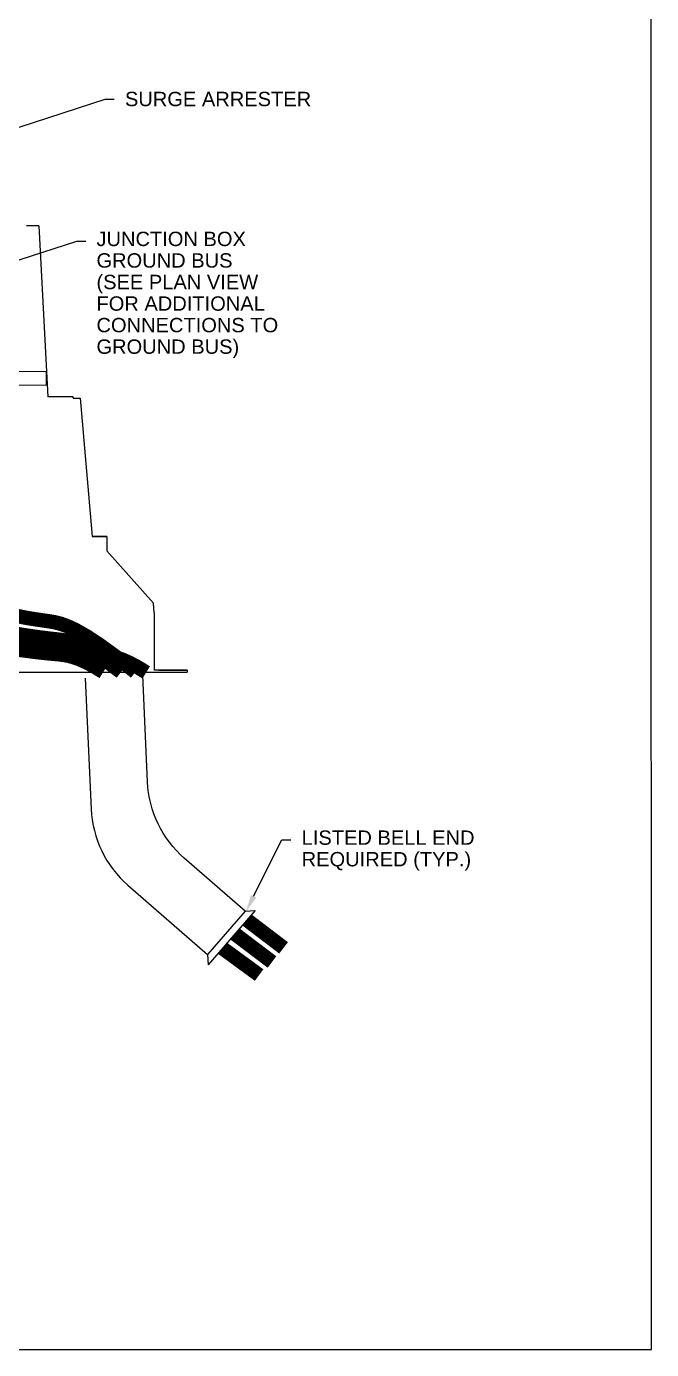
# Model space of a CAD drawing. Header units: feet. Extents: x -208 to 2089, y -974 to 342.
# Drawn here: x 1650.6 to 1737.6, y -628.9 to -444.6 of the extents above; entities that cross this region are included whole.
import ezdxf
from ezdxf import colors
from ezdxf.entities.mleader import LeaderData, LeaderLine
from ezdxf.math import Vec2, Vec3

# ---------------------------------------------------------------- set-up
doc = ezdxf.new("R2010")
doc.units = ezdxf.units.FT
doc.header["$MEASUREMENT"] = 0
doc.layers.get('Defpoints').update_dxf_attribs({"color": 5})
for name, color, linetype in [('CABLE', 2, 'Continuous'), ('EQUIPMENT', 6, 'Continuous'), ('TEXT', 1, 'Continuous')]:
    doc.layers.add(name, color=color, linetype=linetype)
doc.layers.add('CONDUIT', color=6, linetype='Continuous', lineweight=18)
doc.styles.add('NEI-A', font='arial.ttf', dxfattribs={"height": 0.1})

msp = doc.modelspace()

# ---------------------------------------------------------------- linework, layer by layer
at = {"layer": 'CABLE', "const_width": 2}
for points in [[(1649.32698, -526.7176), (1649.72413, -526.8106), (1650.13368, -526.89598), (1650.56079, -526.97578), (1651.01022, -527.05229), (1651.48671, -527.12781), (1651.99503, -527.20463), (1652.53992, -527.28503), (1653.12614, -527.37132), (1653.75844, -527.46579), (1654.45071, -527.5819), (1655.25335, -527.7779), (1656.22588, -528.12321), (1657.42782, -528.68723), (1658.91871, -529.5394), (1660.75806, -530.74913), (1663.00542, -532.38583), (1665.72029, -534.51894)], [(1649.14731, -529.19943), (1649.63902, -529.28429), (1650.13084, -529.36383), (1650.61931, -529.43926), (1651.10249, -529.51166), (1651.58444, -529.58157), (1652.07076, -529.64944), (1652.56701, -529.7157), (1653.07879, -529.78078), (1653.61166, -529.84512), (1654.17121, -529.90914), (1654.76302, -529.9733), (1655.39732, -530.04577), (1656.103, -530.16583), (1656.91358, -530.3805), (1657.8626, -530.7368), (1658.9836, -531.28177), (1660.31011, -532.06244), (1661.87566, -533.12582), (1663.7138, -534.51894)], [(1649.34463, -529.68841), (1649.62657, -529.87255), (1649.90846, -530.04184), (1650.1929, -530.19728), (1650.48248, -530.33988), (1650.77982, -530.47063), (1651.0875, -530.59056), (1651.40813, -530.70065), (1651.7432, -530.80182), (1652.0898, -530.89466), (1652.44392, -530.97966), (1652.80154, -531.05731), (1653.15864, -531.12811), (1653.5112, -531.19255), (1653.85522, -531.25113), (1654.18667, -531.30434), (1654.50311, -531.35278), (1654.80838, -531.39742), (1655.10789, -531.43936), (1655.40706, -531.47968), (1655.71129, -531.51945), (1656.026, -531.55977), (1656.35659, -531.60172), (1656.70849, -531.64638), (1657.08614, -531.69451), (1657.49016, -531.74556), (1657.92019, -531.79868), (1658.37589, -531.85299), (1658.85691, -531.90761), (1659.36291, -531.96169), (1659.89353, -532.01436), (1660.44843, -532.06474), (1661.0302, -532.11646), (1661.65323, -532.19108), (1662.33482, -532.31467), (1663.09229, -532.5133), (1663.94297, -532.81301), (1664.90418, -533.23987), (1665.99322, -533.81993), (1667.22743, -534.57927)], [(1649.42879, -531.41934), (1649.73302, -531.45912), (1650.04773, -531.49944), (1650.37832, -531.54138), (1650.73022, -531.58604), (1651.10787, -531.63417), (1651.51189, -531.68523), (1651.94192, -531.73835), (1652.39762, -531.79265), (1652.87864, -531.84728), (1653.38464, -531.90136), (1653.91526, -531.95402), (1654.47016, -532.0044), (1655.05193, -532.05612), (1655.67496, -532.13075), (1656.35655, -532.25434), (1657.11402, -532.45296), (1657.9647, -532.75267), (1658.92591, -533.17953), (1660.01495, -533.7596), (1661.24916, -534.51894)], [(1681.29774, -569.09535), (1686.34567, -572.93759)], [(1679.59561, -571.0162), (1684.72845, -574.90961)], [(1677.84103, -572.99446), (1682.93891, -576.72439)]]:
    msp.add_lwpolyline(points, dxfattribs=at)
at = {"layer": 'CONDUIT'}
msp.add_lwpolyline([(1548.72991, -492.65365), (1653.30236, -492.65365), (1653.30236, -494.59063), (1548.72991, -494.59063)], close=True, dxfattribs=at)
at = {"layer": 'Defpoints'}
msp.add_lwpolyline([(1239.61679, -300.87849), (1239.61679, -628.87849), (1737.55457, -628.87849), (1737.47456, -300.87849)], close=True, dxfattribs=at)
at = {"layer": 'EQUIPMENT'}
for p, q in [((1652.29985, -472.39394), (1650.55856, -472.39349)), ((1652.29985, -472.39394), (1653.53638, -496.20745)), ((1657.03638, -496.20745), (1653.53638, -496.20745)), ((1657.03638, -496.39394), (1657.03638, -496.20745)), ((1657.03638, -496.39394), (1658.03638, -496.39394)), ((1658.03638, -496.39394), (1659.72388, -515.64394)), ((1659.72388, -515.64394), (1661.72388, -515.64394)), ((1661.72388, -515.64394), (1659.72388, -515.64394)), ((1661.72388, -515.64394), (1661.72388, -517.64394)), ((1668.22388, -524.91013), (1661.72388, -517.64394)), ((1668.32369, -526.26894), (1668.22388, -524.91013)), ((1668.32516, -526.26894), (1668.32443, -534.26894)), ((1672.91138, -534.26894), (1668.32443, -534.26894)), ((1668.91138, -534.26894), (1672.91138, -534.26894)), ((1672.91138, -534.26894), (1672.91138, -534.51894)), ((1529.16138, -534.51894), (1672.91138, -534.51894)), ((1680.99513, -567.84706), (1675.73135, -573.8714)), ((1682.40614, -567.75199), (1675.82642, -575.28241)), ((1675.73135, -573.8714), (1675.82642, -575.28241))]:
    msp.add_line(p, q, dxfattribs=at)
for points in [[(1658.74082, -535.35589), (1659.5715, -553.60894, 0.204607432), (1664.68744, -564.22354), (1675.73411, -573.87381)], [(1680.99513, -567.84706), (1672.52384, -560.44662, -0.204607432), (1667.40789, -549.83201), (1666.73255, -534.99219)]]:
    msp.add_lwpolyline(points, format="xyb", dxfattribs=at)
msp.add_lwpolyline([(1680.99513, -567.84706), (1682.40614, -567.75199)], dxfattribs=at)

# ---------------------------------------------------------------- leaders
at = {"layer": 'TEXT'}
ml = msp.add_multileader_mtext('Standard', dxfattribs=at)
ml.set_content('SURGE ARRESTER', color=256, style='NEI-A')
ml.set_leader_properties()
ml.build(insert=Vec2(0, 0))
ml.multileader.update_dxf_attribs({"dogleg_length": 0.0625, "arrow_head_size": 2.5, "scale": 20})
ctx = ml.context
ctx.base_point, ctx.scale, ctx.char_height, ctx.arrow_head_size, ctx.landing_gap_size, ctx.plane_origin = Vec3(1662.76295, -454.73069), 20, 2, 2.5, 1.5, Vec3(1588.67494, -516.5616)
notes = []
notes.append((ctx, [(0, (1, 1, 0), (1661.51295, -454.73069), (1, 0), 1.25, [(0, [(1645.29046, -460.003)], 0, [])])]))
ctx.mtext.insert, ctx.mtext.line_spacing_factor, ctx.mtext.flow_direction = Vec3(1664.26295, -453.71364), 0.9, 5
ml = msp.add_multileader_mtext('Standard', dxfattribs=at)
ml.set_content('JUNCTION BOX\\PGROUND BUS\\P(SEE PLAN VIEW\\PFOR ADDITIONAL \\PCONNECTIONS TO\\PGROUND BUS)', color=256, style='NEI-A')
ml.set_leader_properties()
ml.build(insert=Vec2(0, 0))
ml.multileader.update_dxf_attribs({"dogleg_length": 0.0625, "arrow_head_size": 2.5, "scale": 20})
ctx = ml.context
ctx.base_point, ctx.scale, ctx.char_height, ctx.arrow_head_size, ctx.landing_gap_size, ctx.plane_origin = Vec3(1658.79881, -474.49399), 20, 2, 2.5, 1.5, Vec3(1584.7108, -536.3249)
notes.append((ctx, [(0, (1, 1, 0), (1657.54881, -474.49399), (1, 0), 1.25, [(0, [(1642.53807, -479.36092)], 0, [])])]))
ctx.mtext.insert, ctx.mtext.line_spacing_factor, ctx.mtext.flow_direction = Vec3(1660.29881, -473.19999), 0.9, 5
ml = msp.add_multileader_mtext('Standard', dxfattribs=at)
ml.set_content('LISTED BELL END \\PREQUIRED (TYP.)', color=256, style='NEI-A')
ml.set_leader_properties()
ml.build(insert=Vec2(0, 0))
ml.multileader.update_dxf_attribs({"dogleg_length": 0.0625, "arrow_head_size": 2.5, "scale": 20})
ctx = ml.context
ctx.base_point, ctx.scale, ctx.char_height, ctx.arrow_head_size, ctx.landing_gap_size, ctx.plane_origin = Vec3(1687.35735, -557.88091), 20, 2, 2.5, 1.5, Vec3(1629.74683, -615.85817)
notes.append((ctx, [(0, (1, 1, 0), (1686.10735, -557.88091), (1, 0), 1.25, [(0, [(1681.05442, -567.9919)], 0, [])])]))
ctx.mtext.insert, ctx.mtext.line_spacing_factor, ctx.mtext.flow_direction = Vec3(1688.85735, -556.58691), 0.9, 5
for ctx, leaders in notes:
    for number, flags, end, landing, length, lines in leaders:
        leader = LeaderData()
        leader.index, (leader.has_last_leader_line, leader.has_dogleg_vector, leader.attachment_direction) = number, flags
        leader.last_leader_point, leader.dogleg_vector, leader.dogleg_length = Vec3(end), Vec3(landing), length
        for number, points, colour, breaks in lines:
            line = LeaderLine()
            line.index, line.vertices, line.color, line.breaks = number, Vec3.list(points), colors.encode_raw_color(colour), breaks
            leader.lines.append(line)
        ctx.leaders.append(leader)

doc.saveas('drawing.dxf')
